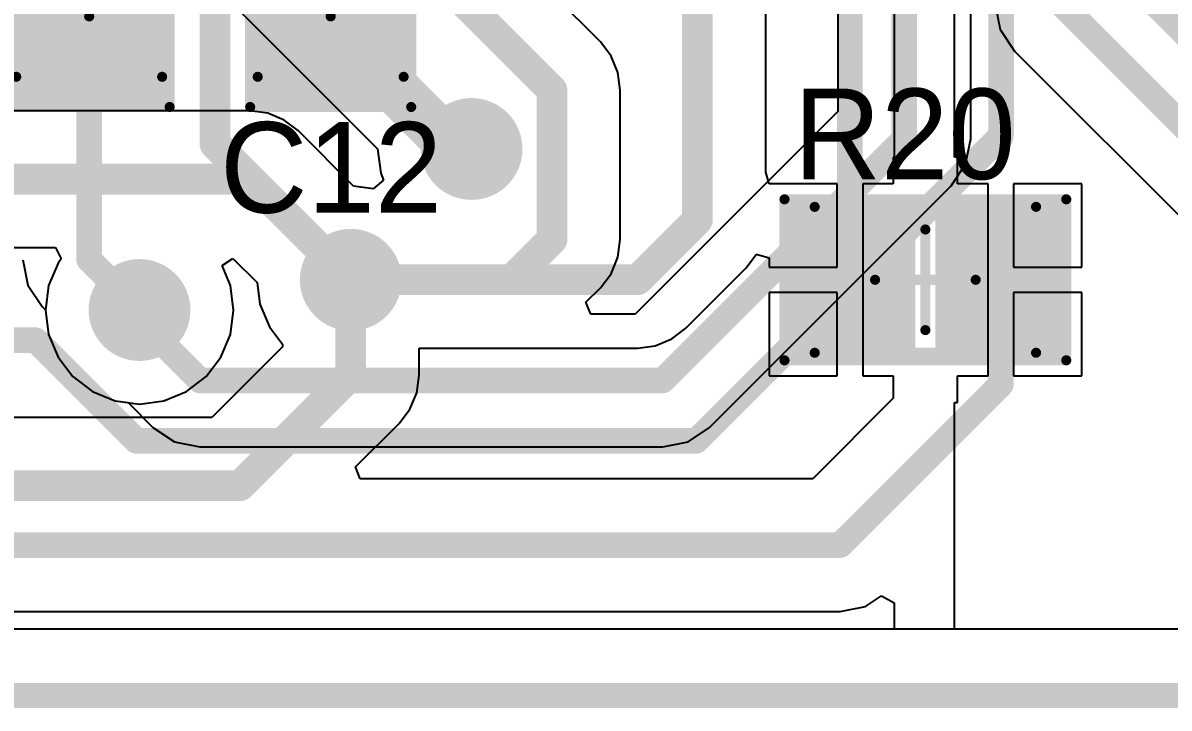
# Model space of a CAD drawing. Header units: millimetres. Extents: x 12 to 126, y 25 to 105.
# Drawn here: x 50.14 to 61.53, y 24.65 to 31.45 of the extents above; entities that cross this region are included whole.
import ezdxf

# ---------------------------------------------------------------- set-up
doc = ezdxf.new("R2010")
doc.units = ezdxf.units.MM
for name, color, linetype in [('BottomLayer', 5, 'Continuous'), ('BottomSolder', 6, 'Continuous'), ('KeepOutLayer', 6, 'Continuous'), ('Mechanical13', 56, 'Continuous'), ('Mechanical15', 56, 'Continuous'), ('MultiLayer', 9, 'Continuous'), ('TopLayer', 1, 'Continuous'), ('TopOverlay', 2, 'Continuous'), ('TopPaste', 8, 'Continuous'), ('TopSolder', 216, 'Continuous'), ('ViaHoleLayer', 16, 'Continuous')]:
    doc.layers.add(name, color=color, linetype=linetype)

# ---------------------------------------------------------------- blocks, each defined once
blk = doc.blocks.new('C0805_12')
at = {"layer": 'Mechanical13', "const_width": 0.1}
for points in [[(-1.1, -0.725), (-1.1, 0.725)], [(-1.1, 0.725), (1.1, 0.725)], [(1.1, -0.725), (1.1, 0.725)], [(-1.1, -0.725), (1.1, -0.725)]]:
    blk.add_lwpolyline(points, dxfattribs=at)
at = {"layer": 'Mechanical13', "const_width": 0.05}
for points in [[(-1.125, 0.725, 1), (-1.075, 0.725, 1)], [(-1.125, 0.725, 1), (-1.075, 0.725, 1)], [(1.075, 0.725, 1), (1.125, 0.725, 1)], [(1.075, 0.725, 1), (1.125, 0.725, 1)], [(-1.125, -0.725, 1), (-1.075, -0.725, 1)], [(-1.125, -0.725, 1), (-1.075, -0.725, 1)], [(1.075, -0.725, 1), (1.125, -0.725, 1)], [(1.075, -0.725, 1), (1.125, -0.725, 1)]]:
    blk.add_lwpolyline(points, format="xyb", close=True, dxfattribs=at)
at = {"layer": 'Mechanical15', "const_width": 0.1}
for points in [[(-1.4, -0.8), (-1.4, 0.8)], [(-1.4, 0.8), (1.4, 0.8)], [(1.4, -0.8), (1.4, 0.8)], [(0, -0.5), (0, 0.5)], [(-0.5, 0), (0.5, 0)], [(-1.4, -0.8), (1.4, -0.8)]]:
    blk.add_lwpolyline(points, dxfattribs=at)
at = {"layer": 'Mechanical15', "const_width": 0.05}
for points in [[(-1.425, 0.8, 1), (-1.375, 0.8, 1)], [(-1.425, 0.8, 1), (-1.375, 0.8, 1)], [(1.375, 0.8, 1), (1.425, 0.8, 1)], [(1.375, 0.8, 1), (1.425, 0.8, 1)], [(-0.025, 0.5, 1), (0.025, 0.5, 1)], [(-0.525, 0, 1), (-0.475, 0, 1)], [(0.475, 0, 1), (0.525, 0, 1)], [(-0.025, -0.5, 1), (0.025, -0.5, 1)], [(-1.425, -0.8, 1), (-1.375, -0.8, 1)], [(-1.425, -0.8, 1), (-1.375, -0.8, 1)], [(1.375, -0.8, 1), (1.425, -0.8, 1)], [(1.375, -0.8, 1), (1.425, -0.8, 1)]]:
    blk.add_lwpolyline(points, format="xyb", close=True, dxfattribs=at)
at = {"layer": 'TopLayer'}
for points in [[(-0.2, -0.7), (-0.2, 0.7), (-1.3, -0.7), (-1.3, 0.7)], [(1.3, -0.7), (1.3, 0.7), (0.2, -0.7), (0.2, 0.7)]]:
    blk.add_solid(points, dxfattribs=at)
at = {"layer": 'TopPaste'}
for points in [[(-0.2, -0.7), (-0.2, 0.7), (-1.3, -0.7), (-1.3, 0.7)], [(1.3, -0.7), (1.3, 0.7), (0.2, -0.7), (0.2, 0.7)]]:
    blk.add_solid(points, dxfattribs=at)
at = {"layer": 'TopSolder'}
for points in [[(-0.1, -0.8), (-0.1, 0.8), (-1.4, -0.8), (-1.4, 0.8)], [(1.4, -0.8), (1.4, 0.8), (0.1, -0.8), (0.1, 0.8)]]:
    blk.add_solid(points, dxfattribs=at)
blk = doc.blocks.new('C0805_64')
at = {"layer": 'Mechanical13', "const_width": 0.1}
for points in [[(-1.1, 0.725), (-1.1, -0.725)], [(-1.1, 0.725), (1.1, 0.725)], [(1.1, 0.725), (1.1, -0.725)], [(-1.1, -0.725), (1.1, -0.725)]]:
    blk.add_lwpolyline(points, dxfattribs=at)
at = {"layer": 'Mechanical13', "const_width": 0.05}
for points in [[(-1.125, 0.725, 1), (-1.075, 0.725, 1)], [(-1.125, 0.725, 1), (-1.075, 0.725, 1)], [(1.075, 0.725, 1), (1.125, 0.725, 1)], [(1.075, 0.725, 1), (1.125, 0.725, 1)], [(-1.125, -0.725, 1), (-1.075, -0.725, 1)], [(-1.125, -0.725, 1), (-1.075, -0.725, 1)], [(1.075, -0.725, 1), (1.125, -0.725, 1)], [(1.075, -0.725, 1), (1.125, -0.725, 1)]]:
    blk.add_lwpolyline(points, format="xyb", close=True, dxfattribs=at)
at = {"layer": 'Mechanical15', "const_width": 0.1}
for points in [[(-1.4, 0.8), (-1.4, -0.8)], [(-1.4, 0.8), (1.4, 0.8)], [(1.4, 0.8), (1.4, -0.8)], [(0, 0.5), (0, -0.5)], [(-0.5, 0), (0.5, 0)], [(-1.4, -0.8), (1.4, -0.8)]]:
    blk.add_lwpolyline(points, dxfattribs=at)
at = {"layer": 'Mechanical15', "const_width": 0.05}
for points in [[(-1.425, 0.8, 1), (-1.375, 0.8, 1)], [(-1.425, 0.8, 1), (-1.375, 0.8, 1)], [(1.375, 0.8, 1), (1.425, 0.8, 1)], [(1.375, 0.8, 1), (1.425, 0.8, 1)], [(-0.025, 0.5, 1), (0.025, 0.5, 1)], [(-0.525, 0, 1), (-0.475, 0, 1)], [(0.475, 0, 1), (0.525, 0, 1)], [(-0.025, -0.5, 1), (0.025, -0.5, 1)], [(-1.425, -0.8, 1), (-1.375, -0.8, 1)], [(-1.425, -0.8, 1), (-1.375, -0.8, 1)], [(1.375, -0.8, 1), (1.425, -0.8, 1)], [(1.375, -0.8, 1), (1.425, -0.8, 1)]]:
    blk.add_lwpolyline(points, format="xyb", close=True, dxfattribs=at)
at = {"layer": 'TopLayer'}
for points in [[(-0.2, -0.7), (-0.2, 0.7), (-1.3, -0.7), (-1.3, 0.7)], [(1.3, -0.7), (1.3, 0.7), (0.2, -0.7), (0.2, 0.7)]]:
    blk.add_solid(points, dxfattribs=at)
at = {"layer": 'TopPaste'}
for points in [[(-0.2, -0.7), (-0.2, 0.7), (-1.3, -0.7), (-1.3, 0.7)], [(1.3, -0.7), (1.3, 0.7), (0.2, -0.7), (0.2, 0.7)]]:
    blk.add_solid(points, dxfattribs=at)
at = {"layer": 'TopSolder'}
for points in [[(-0.1, -0.8), (-0.1, 0.8), (-1.4, -0.8), (-1.4, 0.8)], [(1.4, -0.8), (1.4, 0.8), (0.1, -0.8), (0.1, 0.8)]]:
    blk.add_solid(points, dxfattribs=at)
blk = doc.blocks.new('C0805_68')
at = {"layer": 'Mechanical13', "const_width": 0.1}
for points in [[(-1.1, 0.725), (-1.1, -0.725)], [(-1.1, 0.725), (1.1, 0.725)], [(1.1, 0.725), (1.1, -0.725)], [(-1.1, -0.725), (1.1, -0.725)]]:
    blk.add_lwpolyline(points, dxfattribs=at)
at = {"layer": 'Mechanical13', "const_width": 0.05}
for points in [[(-1.125, 0.725, 1), (-1.075, 0.725, 1)], [(-1.125, 0.725, 1), (-1.075, 0.725, 1)], [(1.075, 0.725, 1), (1.125, 0.725, 1)], [(1.075, 0.725, 1), (1.125, 0.725, 1)], [(-1.125, -0.725, 1), (-1.075, -0.725, 1)], [(-1.125, -0.725, 1), (-1.075, -0.725, 1)], [(1.075, -0.725, 1), (1.125, -0.725, 1)], [(1.075, -0.725, 1), (1.125, -0.725, 1)]]:
    blk.add_lwpolyline(points, format="xyb", close=True, dxfattribs=at)
at = {"layer": 'Mechanical15', "const_width": 0.1}
for points in [[(-1.4, 0.8), (-1.4, -0.8)], [(-1.4, 0.8), (1.4, 0.8)], [(1.4, 0.8), (1.4, -0.8)], [(0, 0.5), (0, -0.5)], [(-0.5, 0), (0.5, 0)], [(-1.4, -0.8), (1.4, -0.8)]]:
    blk.add_lwpolyline(points, dxfattribs=at)
at = {"layer": 'Mechanical15', "const_width": 0.05}
for points in [[(-1.425, 0.8, 1), (-1.375, 0.8, 1)], [(-1.425, 0.8, 1), (-1.375, 0.8, 1)], [(1.375, 0.8, 1), (1.425, 0.8, 1)], [(1.375, 0.8, 1), (1.425, 0.8, 1)], [(-0.025, 0.5, 1), (0.025, 0.5, 1)], [(-0.525, 0, 1), (-0.475, 0, 1)], [(0.475, 0, 1), (0.525, 0, 1)], [(-0.025, -0.5, 1), (0.025, -0.5, 1)], [(-1.425, -0.8, 1), (-1.375, -0.8, 1)], [(-1.425, -0.8, 1), (-1.375, -0.8, 1)], [(1.375, -0.8, 1), (1.425, -0.8, 1)], [(1.375, -0.8, 1), (1.425, -0.8, 1)]]:
    blk.add_lwpolyline(points, format="xyb", close=True, dxfattribs=at)
at = {"layer": 'TopLayer'}
for points in [[(-0.2, -0.7), (-0.2, 0.7), (-1.3, -0.7), (-1.3, 0.7)], [(1.3, -0.7), (1.3, 0.7), (0.2, -0.7), (0.2, 0.7)]]:
    blk.add_solid(points, dxfattribs=at)
at = {"layer": 'TopPaste'}
for points in [[(-0.2, -0.7), (-0.2, 0.7), (-1.3, -0.7), (-1.3, 0.7)], [(1.3, -0.7), (1.3, 0.7), (0.2, -0.7), (0.2, 0.7)]]:
    blk.add_solid(points, dxfattribs=at)
at = {"layer": 'TopSolder'}
for points in [[(-0.1, -0.8), (-0.1, 0.8), (-1.4, -0.8), (-1.4, 0.8)], [(1.4, -0.8), (1.4, 0.8), (0.1, -0.8), (0.1, 0.8)]]:
    blk.add_solid(points, dxfattribs=at)

msp = doc.modelspace()

# ---------------------------------------------------------------- linework, layer by layer
at = {"layer": 'BottomLayer'}
for p, q in [((58.24, 35.438), (58.24, 30.573)), ((59.56, 30.3), (59.56, 35.438)), ((51.427, 32.44), (53.666, 30.201)), ((55.88, 31.264), (55.349, 31.794)), ((55.987, 31.123), (55.88, 31.264)), ((56.055, 30.96), (55.987, 31.123)), ((56.078, 30.784), (56.055, 30.96)), ((56.078, 29.3), (56.078, 30.784)), ((52.4, 30.578), (49.209, 30.578)), ((52.576, 30.555), (52.4, 30.578)), ((52.739, 30.487), (52.576, 30.555)), ((58.24, 30.573), (56.227, 28.56)), ((52.88, 30.38), (52.739, 30.487)), ((53.428, 29.831), (52.88, 30.38)), ((59.509, 30.048), (59.56, 30.3)), ((59.56, 30.3), (59.56, 30.3)), ((53.666, 30.201), (53.666, 30.2)), ((53.666, 30.2), (53.697, 29.958)), ((53.697, 29.958), (53.726, 29.89)), ((59.366, 29.834), (59.509, 30.048)), ((53.726, 29.89), (53.623, 29.805)), ((53.623, 29.805), (53.428, 29.831)), ((56.966, 27.434), (59.366, 29.834)), ((59.366, 29.834), (59.366, 29.834)), ((56.055, 29.124), (56.078, 29.3)), ((49.49, 29.222), (50.466, 29.222)), ((50.466, 29.222), (50.522, 29.108)), ((50.491, 29.067), (50.397, 28.842)), ((50.522, 29.108), (50.491, 29.067)), ((55.987, 28.961), (56.055, 29.124)), ((55.88, 28.82), (55.987, 28.961)), ((50.397, 28.842), (50.366, 28.6)), ((55.736, 28.677), (55.88, 28.82)), ((50.366, 28.6), (50.397, 28.358)), ((55.785, 28.56), (55.736, 28.677)), ((56.227, 28.56), (55.785, 28.56)), ((50.397, 28.358), (50.491, 28.133)), ((50.491, 28.133), (50.639, 27.939)), ((50.639, 27.939), (50.833, 27.791)), ((50.833, 27.791), (51.058, 27.697)), ((51.058, 27.697), (51.187, 27.681)), ((51.187, 27.681), (51.434, 27.434)), ((51.434, 27.434), (51.434, 27.434)), ((51.434, 27.434), (51.648, 27.291)), ((56.752, 27.291), (56.966, 27.434)), ((51.648, 27.291), (51.9, 27.24)), ((51.9, 27.24), (51.9, 27.24)), ((51.9, 27.24), (56.5, 27.24)), ((56.5, 27.24), (56.752, 27.291)), ((56.5, 27.24), (56.5, 27.24)), ((86.472, 25.428), (24.788, 25.428))]:
    msp.add_line(p, q, dxfattribs=at)
for points, const_width in [([(59.862, 30.329), (59.862, 36.938)], 0.254), ([(58.9, 30.3), (58.9, 36.1)], 0.254), ([(52.8, 33.384), (55.4, 30.784)], 0.305), ([(51.7, 33.1), (54.6, 30.2)], 0.254), ([(55.4, 29.3), (55.4, 30.784)], 0.305), ([(56.5, 27.9), (58.9, 30.3)], 0.254), ([(56.833, 27.3), (59.862, 30.329)], 0.254), ([(49.209, 29.9), (52.4, 29.9)], 0.305), ([(52.4, 29.9), (53.4, 28.9)], 0.305), ([(55, 28.9), (55.4, 29.3)], 0.305), ([(53.4, 28.9), (55, 28.9)], 0.305), ([(51.3, 28.5), (51.3, 28.6)], 0.254), ([(51.3, 28.5), (51.9, 27.9)], 0.254), ([(49.4, 28.3), (50.27, 28.3)], 0.254), ([(50.27, 28.3), (51.27, 27.3)], 0.254), ([(51.9, 27.9), (56.5, 27.9)], 0.254), ([(51.27, 27.3), (56.833, 27.3)], 0.254)]:
    msp.add_lwpolyline(points, dxfattribs=dict(at, const_width=const_width))
for points, const_width in [([(55.324, 30.784, 1), (55.476, 30.784, 1)], 0.152), ([(55.324, 30.784, 1), (55.476, 30.784, 1)], 0.152), ([(54.397, 30.2, 1), (54.803, 30.2, 1)], 0.406), ([(58.836, 30.3, 1), (58.963, 30.3, 1)], 0.127), ([(58.836, 30.3, 1), (58.963, 30.3, 1)], 0.127), ([(59.798, 30.329, 1), (59.925, 30.329, 1)], 0.127), ([(59.798, 30.329, 1), (59.925, 30.329, 1)], 0.127), ([(54.537, 30.2, 1), (54.664, 30.2, 1)], 0.127), ([(52.324, 29.9, 1), (52.476, 29.9, 1)], 0.152), ([(52.324, 29.9, 1), (52.476, 29.9, 1)], 0.152), ([(55.324, 29.3, 1), (55.476, 29.3, 1)], 0.152), ([(55.324, 29.3, 1), (55.476, 29.3, 1)], 0.152), ([(53.197, 28.9, 1), (53.603, 28.9, 1)], 0.406), ([(53.324, 28.9, 1), (53.476, 28.9, 1)], 0.152), ([(53.324, 28.9, 1), (53.476, 28.9, 1)], 0.152), ([(54.924, 28.9, 1), (55.076, 28.9, 1)], 0.152), ([(54.924, 28.9, 1), (55.076, 28.9, 1)], 0.152), ([(51.097, 28.6, 1), (51.503, 28.6, 1)], 0.406), ([(51.236, 28.6, 1), (51.363, 28.6, 1)], 0.127), ([(51.236, 28.5, 1), (51.363, 28.5, 1)], 0.127), ([(51.236, 28.5, 1), (51.363, 28.5, 1)], 0.127), ([(50.206, 28.3, 1), (50.333, 28.3, 1)], 0.127), ([(50.206, 28.3, 1), (50.333, 28.3, 1)], 0.127), ([(51.837, 27.9, 1), (51.964, 27.9, 1)], 0.127), ([(51.837, 27.9, 1), (51.964, 27.9, 1)], 0.127), ([(56.436, 27.9, 1), (56.563, 27.9, 1)], 0.127), ([(56.436, 27.9, 1), (56.563, 27.9, 1)], 0.127), ([(51.206, 27.3, 1), (51.333, 27.3, 1)], 0.127), ([(51.206, 27.3, 1), (51.333, 27.3, 1)], 0.127), ([(56.769, 27.3, 1), (56.896, 27.3, 1)], 0.127), ([(56.769, 27.3, 1), (56.896, 27.3, 1)], 0.127)]:
    msp.add_lwpolyline(points, format="xyb", close=True, dxfattribs=dict(at, const_width=const_width))
at = {"layer": 'BottomSolder', "const_width": 0.506}
for points in [[(54.347, 30.2, 1), (54.853, 30.2, 1)], [(53.147, 28.9, 1), (53.653, 28.9, 1)], [(51.047, 28.6, 1), (51.553, 28.6, 1)]]:
    msp.add_lwpolyline(points, format="xyb", close=True, dxfattribs=at)
at = {"layer": 'KeepOutLayer', "const_width": 0.25}
msp.add_lwpolyline([(24.13, 24.77), (87.13, 24.77)], dxfattribs=at)
at = {"layer": 'MultiLayer', "const_width": 0.406}
for points in [[(54.397, 30.2, 1), (54.803, 30.2, 1)], [(53.197, 28.9, 1), (53.603, 28.9, 1)], [(51.097, 28.6, 1), (51.503, 28.6, 1)]]:
    msp.add_lwpolyline(points, format="xyb", close=True, dxfattribs=at)
at = {"layer": 'TopLayer'}
for p, q in [((58.8, 33.599), (58.8, 30.12)), ((59.4, 30.12), (59.4, 33.467)), ((57.523, 29.968), (57.523, 33.247)), ((59.802, 31.638), (59.853, 31.386)), ((59.853, 31.386), (59.996, 31.172)), ((59.996, 31.172), (62.294, 28.874)), ((58.8, 30.12), (58.79, 30.12)), ((58.79, 30.12), (58.79, 29.854)), ((59.43, 30.12), (59.4, 30.12)), ((59.43, 29.854), (59.43, 30.12)), ((57.556, 29.854), (57.523, 29.968)), ((58.233, 29.854), (57.556, 29.854)), ((58.233, 29.027), (58.233, 29.854)), ((58.79, 29.854), (58.487, 29.854)), ((58.487, 29.854), (58.487, 28.9)), ((59.733, 29.854), (59.43, 29.854)), ((59.733, 28.9), (59.733, 29.854)), ((60.664, 29.854), (59.987, 29.854)), ((59.987, 29.854), (59.987, 29.027)), ((60.664, 29.027), (60.664, 29.854)), ((50.14, 29.1), (50.19, 28.848)), ((52.12, 29.041), (52.228, 29.113)), ((52.228, 29.113), (52.469, 28.872)), ((57.325, 29.016), (57.429, 29.151)), ((57.429, 29.151), (57.442, 29.153)), ((57.442, 29.153), (57.556, 29.118)), ((57.556, 29.118), (57.556, 29.027)), ((52.203, 28.842), (52.12, 29.041)), ((56.73, 28.42), (57.325, 29.016)), ((57.556, 29.027), (58.233, 29.027)), ((59.987, 29.027), (60.664, 29.027)), ((50.19, 28.848), (50.333, 28.634)), ((52.234, 28.6), (52.203, 28.842)), ((52.469, 28.872), (52.497, 28.658)), ((58.487, 28.9), (58.487, 27.946)), ((59.733, 27.946), (59.733, 28.9)), ((58.233, 28.773), (57.556, 28.773)), ((57.556, 28.773), (57.556, 27.946)), ((58.233, 27.946), (58.233, 28.773)), ((60.664, 28.773), (59.987, 28.773)), ((59.987, 28.773), (59.987, 27.946)), ((60.664, 27.946), (60.664, 28.773)), ((50.333, 28.634), (50.366, 28.601)), ((50.366, 28.601), (50.366, 28.6)), ((50.366, 28.6), (50.397, 28.358)), ((52.203, 28.358), (52.234, 28.6)), ((52.497, 28.658), (52.591, 28.433)), ((52.591, 28.433), (52.722, 28.262)), ((56.589, 28.313), (56.73, 28.42)), ((50.397, 28.358), (50.491, 28.133)), ((52.109, 28.133), (52.203, 28.358)), ((52.722, 28.262), (52.722, 28.235)), ((56.426, 28.245), (56.589, 28.313)), ((52.722, 28.235), (52.019, 27.532)), ((54.078, 27.954), (54.078, 28.222)), ((54.078, 28.222), (56.25, 28.222)), ((56.25, 28.222), (56.426, 28.245)), ((50.491, 28.133), (50.639, 27.939)), ((51.961, 27.939), (52.109, 28.133)), ((50.639, 27.939), (50.833, 27.791)), ((51.767, 27.791), (51.961, 27.939)), ((54.055, 27.778), (54.078, 27.954)), ((57.556, 27.946), (58.233, 27.946)), ((58.487, 27.946), (58.79, 27.946)), ((58.79, 27.946), (58.79, 27.723)), ((59.43, 27.68), (59.43, 27.946)), ((59.43, 27.946), (59.733, 27.946)), ((59.987, 27.946), (60.664, 27.946)), ((50.833, 27.791), (51.058, 27.697)), ((51.058, 27.697), (51.3, 27.666)), ((51.3, 27.666), (51.542, 27.697)), ((51.542, 27.697), (51.767, 27.791)), ((53.987, 27.615), (54.055, 27.778)), ((58.79, 27.723), (57.99, 26.923)), ((59.4, 25.428), (59.4, 27.68)), ((59.4, 27.68), (59.43, 27.68)), ((53.88, 27.474), (53.987, 27.615)), ((52.019, 27.532), (49.592, 27.532)), ((53.446, 27.041), (53.88, 27.474)), ((53.494, 26.923), (53.446, 27.041)), ((57.99, 26.923), (53.494, 26.923)), ((58.516, 25.654), (58.673, 25.759)), ((58.673, 25.759), (58.8, 25.691)), ((58.264, 25.604), (58.516, 25.654)), ((58.8, 25.691), (58.8, 25.428)), ((48.036, 25.604), (58.264, 25.604)), ((58.264, 25.604), (58.264, 25.604)), ((58.8, 25.428), (24.788, 25.428)), ((86.472, 25.428), (59.4, 25.428))]:
    msp.add_line(p, q, dxfattribs=at)
for points, const_width in [([(56.845, 29.495), (56.845, 33.975)], 0.305), ([(58.36, 28.9), (58.36, 33.36)], 0.254), ([(52.05, 30.25), (52.05, 32.95)], 0.305), ([(60.916, 32.117), (62.033, 31)], 0.254), ([(60.462, 31.638), (62.76, 29.34)], 0.254), ([(50.8, 29.1), (50.8, 31.267)], 0.254), ([(53.2, 31.267), (54.267, 30.2)], 0.254), ([(54.6, 30.2), (54.6, 30.4)], 0.254), ([(52.05, 30.25), (53.4, 28.9)], 0.305), ([(54.267, 30.2), (54.6, 30.2)], 0.254), ([(56.25, 28.9), (56.845, 29.495)], 0.305), ([(50.8, 29.1), (51.3, 28.6)], 0.254), ([(53.4, 28.9), (56.25, 28.9)], 0.305), ([(53.4, 27.954), (53.4, 28.9)], 0.305), ([(59.86, 27.86), (59.86, 28.9)], 0.254), ([(52.3, 26.854), (53.4, 27.954)], 0.305), ([(58.264, 26.264), (59.86, 27.86)], 0.254), ([(48.722, 26.854), (52.3, 26.854)], 0.305), ([(48.036, 26.264), (58.264, 26.264)], 0.254)]:
    msp.add_lwpolyline(points, dxfattribs=dict(at, const_width=const_width))
for points, const_width in [([(50.736, 31.267, 1), (50.863, 31.267, 1)], 0.127), ([(53.137, 31.267, 1), (53.264, 31.267, 1)], 0.127), ([(54.397, 30.2, 1), (54.803, 30.2, 1)], 0.406), ([(54.537, 30.4, 1), (54.664, 30.4, 1)], 0.127), ([(51.974, 30.25, 1), (52.126, 30.25, 1)], 0.152), ([(51.974, 30.25, 1), (52.126, 30.25, 1)], 0.152), ([(54.203, 30.2, 1), (54.33, 30.2, 1)], 0.127), ([(54.203, 30.2, 1), (54.33, 30.2, 1)], 0.127), ([(54.537, 30.2, 1), (54.664, 30.2, 1)], 0.127), ([(54.537, 30.2, 1), (54.664, 30.2, 1)], 0.127), ([(56.769, 29.495, 1), (56.921, 29.495, 1)], 0.152), ([(56.769, 29.495, 1), (56.921, 29.495, 1)], 0.152), ([(53.197, 28.9, 1), (53.603, 28.9, 1)], 0.406), ([(50.736, 29.1, 1), (50.863, 29.1, 1)], 0.127), ([(50.736, 29.1, 1), (50.863, 29.1, 1)], 0.127), ([(53.324, 28.9, 1), (53.476, 28.9, 1)], 0.152), ([(53.324, 28.9, 1), (53.476, 28.9, 1)], 0.152), ([(53.324, 28.9, 1), (53.476, 28.9, 1)], 0.152), ([(56.174, 28.9, 1), (56.326, 28.9, 1)], 0.152), ([(56.174, 28.9, 1), (56.326, 28.9, 1)], 0.152), ([(51.097, 28.6, 1), (51.503, 28.6, 1)], 0.406), ([(58.297, 28.9, 1), (58.424, 28.9, 1)], 0.127), ([(59.796, 28.9, 1), (59.923, 28.9, 1)], 0.127), ([(51.236, 28.6, 1), (51.363, 28.6, 1)], 0.127), ([(53.324, 27.954, 1), (53.476, 27.954, 1)], 0.152), ([(53.324, 27.954, 1), (53.476, 27.954, 1)], 0.152), ([(59.796, 27.86, 1), (59.923, 27.86, 1)], 0.127), ([(59.796, 27.86, 1), (59.923, 27.86, 1)], 0.127), ([(52.224, 26.854, 1), (52.376, 26.854, 1)], 0.152), ([(52.224, 26.854, 1), (52.376, 26.854, 1)], 0.152), ([(58.2, 26.264, 1), (58.327, 26.264, 1)], 0.127), ([(58.2, 26.264, 1), (58.327, 26.264, 1)], 0.127)]:
    msp.add_lwpolyline(points, format="xyb", close=True, dxfattribs=dict(at, const_width=const_width))
at = {"layer": 'TopSolder', "const_width": 0.506}
for points in [[(54.347, 30.2, 1), (54.853, 30.2, 1)], [(53.147, 28.9, 1), (53.653, 28.9, 1)], [(51.047, 28.6, 1), (51.553, 28.6, 1)]]:
    msp.add_lwpolyline(points, format="xyb", close=True, dxfattribs=at)
at = {"layer": 'ViaHoleLayer', "const_width": 0.203}
for points in [[(54.498, 30.2, 1), (54.702, 30.2, 1)], [(53.298, 28.9, 1), (53.502, 28.9, 1)], [(51.198, 28.6, 1), (51.402, 28.6, 1)]]:
    msp.add_lwpolyline(points, format="xyb", close=True, dxfattribs=at)

# ---------------------------------------------------------------- block references
for name, p, rotation in [('C0805_68', (50.8, 32.017), 90), ('C0805_64', (53.2, 32.017), 90), ('C0805_12', (59.11, 28.9), 360)]:
    msp.add_blockref(name, p, dxfattribs=dict(rotation=rotation))

# ---------------------------------------------------------------- texts
at = {"layer": 'TopOverlay'}
for s, p in [('R20', (57.8, 29.9)), ('C12', (52.1, 29.567))]:
    msp.add_text(s, height=0.9, dxfattribs=at).set_placement(p)

doc.saveas('drawing.dxf')
